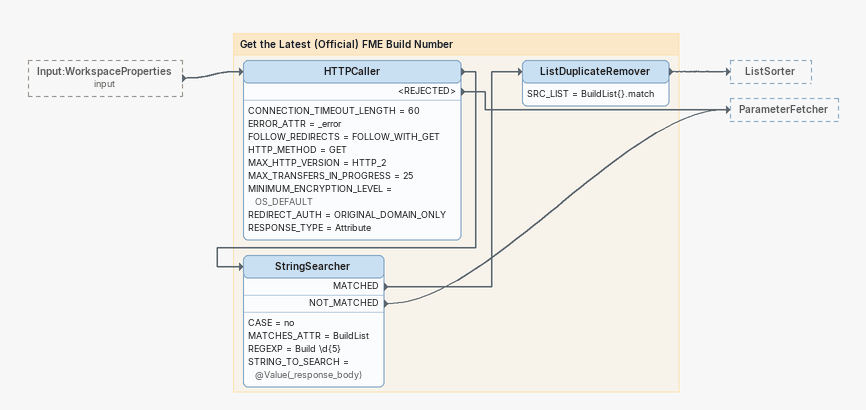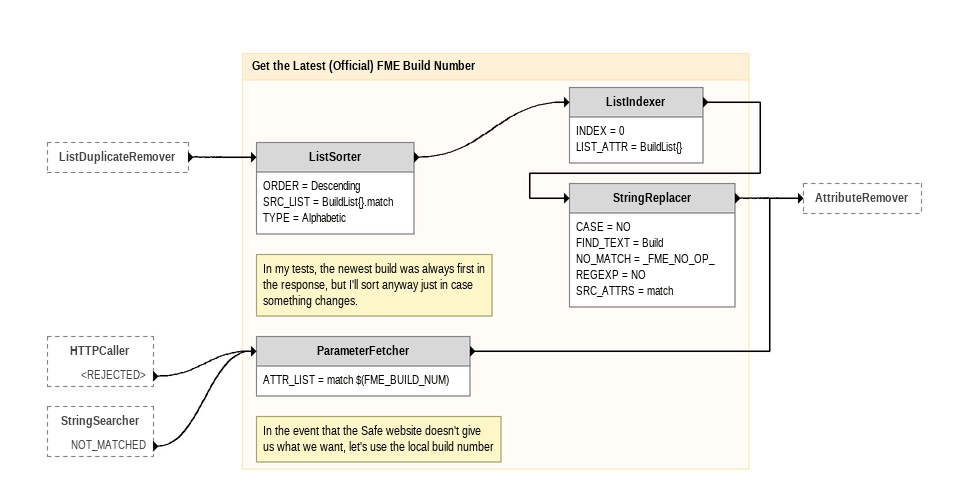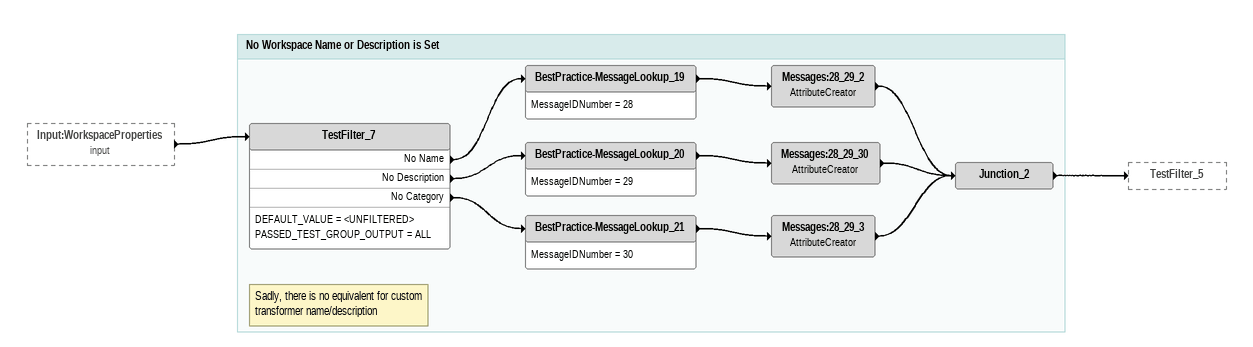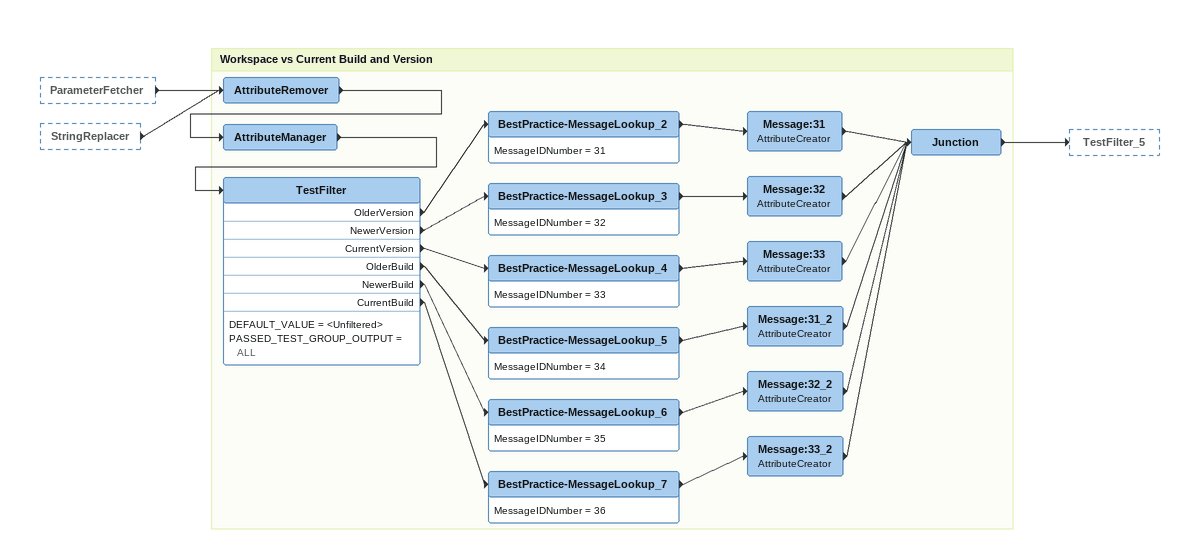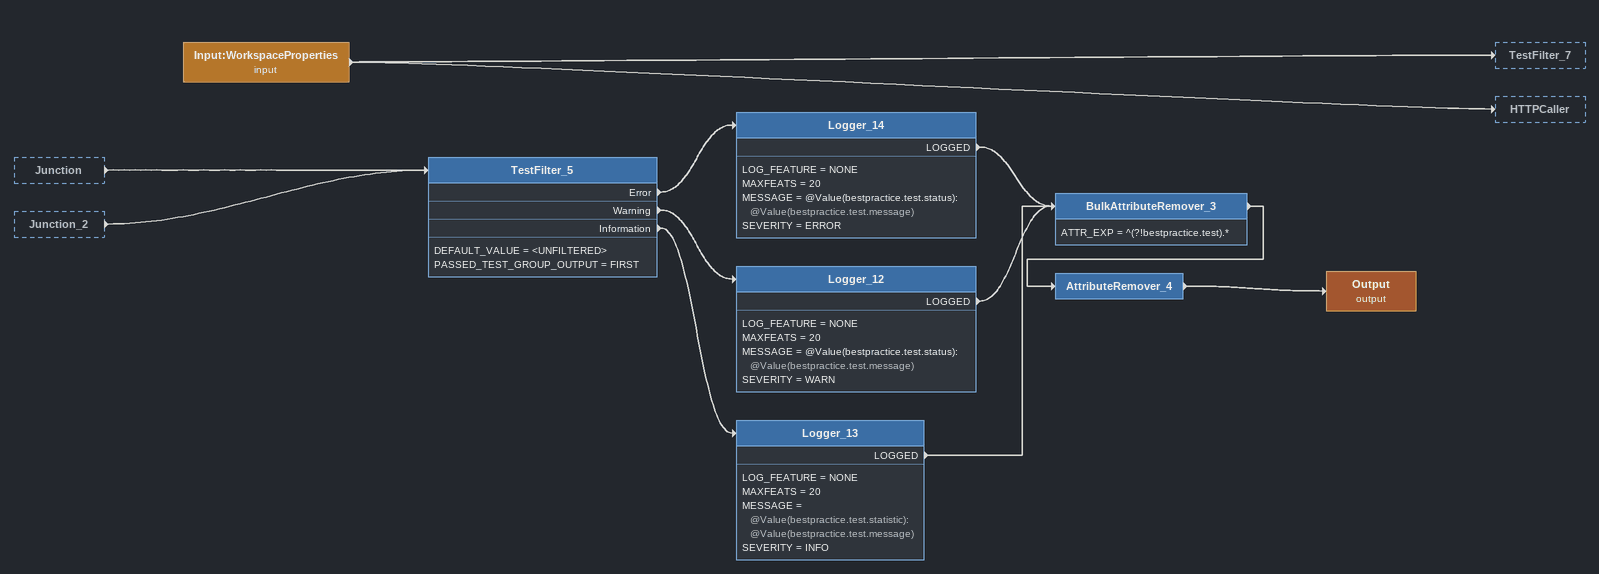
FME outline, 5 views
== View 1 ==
Input:WorkspaceProperties (input) [outside]
    -> HTTPCaller

Bookmark: Get the Latest (Official) FME Build Number
HTTPCaller
    CONNECTION_TIMEOUT_LENGTH = 60
    ERROR_ATTR = _error
    FOLLOW_REDIRECTS = FOLLOW_WITH_GET
    HTTP_METHOD = GET
    MAX_HTTP_VERSION = HTTP_2
    MAX_TRANSFERS_IN_PROGRESS = 25
    MINIMUM_ENCRYPTION_LEVEL = OS_DEFAULT
    REDIRECT_AUTH = ORIGINAL_DOMAIN_ONLY
    RESPONSE_TYPE = Attribute
    -> StringSearcher
    <REJECTED> -> ParameterFetcher
StringSearcher
    CASE = no
    MATCHES_ATTR = BuildList
    REGEXP = Build \d{5}
    STRING_TO_SEARCH = @Value(_response_body)
    MATCHED -> ListDuplicateRemover
    NOT_MATCHED -> ParameterFetcher
ListDuplicateRemover
    SRC_LIST = BuildList{}.match
    -> ListSorter

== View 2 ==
ListDuplicateRemover [outside]
    -> ListSorter
HTTPCaller [outside]
    <REJECTED> -> ParameterFetcher
StringSearcher [outside]
    NOT_MATCHED -> ParameterFetcher

Bookmark: Get the Latest (Official) FME Build Number
Note: In my tests, the newest build was always first in the response, but I'll sort anyway just in case something changes.
ListSorter
    ORDER = Descending
    SRC_LIST = BuildList{}.match
    TYPE = Alphabetic
    -> ListIndexer
ListIndexer
    INDEX = 0
    LIST_ATTR = BuildList{}
    -> StringReplacer
StringReplacer
    CASE = NO
    FIND_TEXT = Build
    NO_MATCH = _FME_NO_OP_
    REGEXP = NO
    SRC_ATTRS = match
    -> AttributeRemover
Note: In the event that the Safe website doesn't give us what we want, let's use the local build number
ParameterFetcher
    ATTR_LIST = match $(FME_BUILD_NUM)
    -> AttributeRemover

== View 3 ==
Input:WorkspaceProperties (input) [outside]
    -> TestFilter_7

Bookmark: No Workspace Name or Description is Set
Note: Sadly, there is no equivalent for custom transformer name/description
TestFilter_7
    DEFAULT_VALUE = <UNFILTERED>
    PASSED_TEST_GROUP_OUTPUT = ALL
    No Name -> BestPractice-MessageLookup_19
    No Description -> BestPractice-MessageLookup_20
    No Category -> BestPractice-MessageLookup_21
BestPractice-MessageLookup_19
    MessageIDNumber = 28
    -> Messages:28_29_2
Messages:28_29_2: AttributeCreator
    -> Junction_2
BestPractice-MessageLookup_20
    MessageIDNumber = 29
    -> Messages:28_29_30
Messages:28_29_30: AttributeCreator
    -> Junction_2
BestPractice-MessageLookup_21
    MessageIDNumber = 30
    -> Messages:28_29_3
Messages:28_29_3: AttributeCreator
    -> Junction_2
Junction_2
    -> TestFilter_5

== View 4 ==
ParameterFetcher [outside]
    -> AttributeRemover
StringReplacer [outside]
    -> AttributeRemover

Bookmark: Workspace vs Current Build and Version
AttributeRemover
    -> AttributeManager
AttributeManager
    -> TestFilter
TestFilter
    DEFAULT_VALUE = <Unfiltered>
    PASSED_TEST_GROUP_OUTPUT = ALL
    OlderVersion -> BestPractice-MessageLookup_2
    NewerVersion -> BestPractice-MessageLookup_3
    CurrentVersion -> BestPractice-MessageLookup_4
    OlderBuild -> BestPractice-MessageLookup_5
    NewerBuild -> BestPractice-MessageLookup_6
    CurrentBuild -> BestPractice-MessageLookup_7
BestPractice-MessageLookup_2
    MessageIDNumber = 31
    -> Message:31
Message:31: AttributeCreator
    -> Junction
BestPractice-MessageLookup_3
    MessageIDNumber = 32
    -> Message:32
Message:32: AttributeCreator
    -> Junction
BestPractice-MessageLookup_4
    MessageIDNumber = 33
    -> Message:33
Message:33: AttributeCreator
    -> Junction
BestPractice-MessageLookup_5
    MessageIDNumber = 34
    -> Message:31_2
Message:31_2: AttributeCreator
    -> Junction
BestPractice-MessageLookup_6
    MessageIDNumber = 35
    -> Message:32_2
Message:32_2: AttributeCreator
    -> Junction
BestPractice-MessageLookup_7
    MessageIDNumber = 36
    -> Message:33_2
Message:33_2: AttributeCreator
    -> Junction
Junction
    -> TestFilter_5

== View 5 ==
Junction [outside]
    -> TestFilter_5
Junction_2 [outside]
    -> TestFilter_5
Input:WorkspaceProperties (input)
    -> TestFilter_7
    -> HTTPCaller
TestFilter_5
    DEFAULT_VALUE = <UNFILTERED>
    PASSED_TEST_GROUP_OUTPUT = FIRST
    Error -> Logger_14
    Warning -> Logger_12
    Information -> Logger_13
Logger_14
    LOG_FEATURE = NONE
    MAXFEATS = 20
    MESSAGE = @Value(bestpractice.test.status): @Value(bestpractice.test.message)
    SEVERITY = ERROR
    LOGGED -> BulkAttributeRemover_3
Logger_12
    LOG_FEATURE = NONE
    MAXFEATS = 20
    MESSAGE = @Value(bestpractice.test.status): @Value(bestpractice.test.message)
    SEVERITY = WARN
    LOGGED -> BulkAttributeRemover_3
Logger_13
    LOG_FEATURE = NONE
    MAXFEATS = 20
    MESSAGE = @Value(bestpractice.test.statistic): @Value(bestpractice.test.message)
    SEVERITY = INFO
    LOGGED -> BulkAttributeRemover_3
BulkAttributeRemover_3
    ATTR_EXP = ^(?!bestpractice.test).*
    -> AttributeRemover_4
AttributeRemover_4
    -> Output (output)
Output (output)
